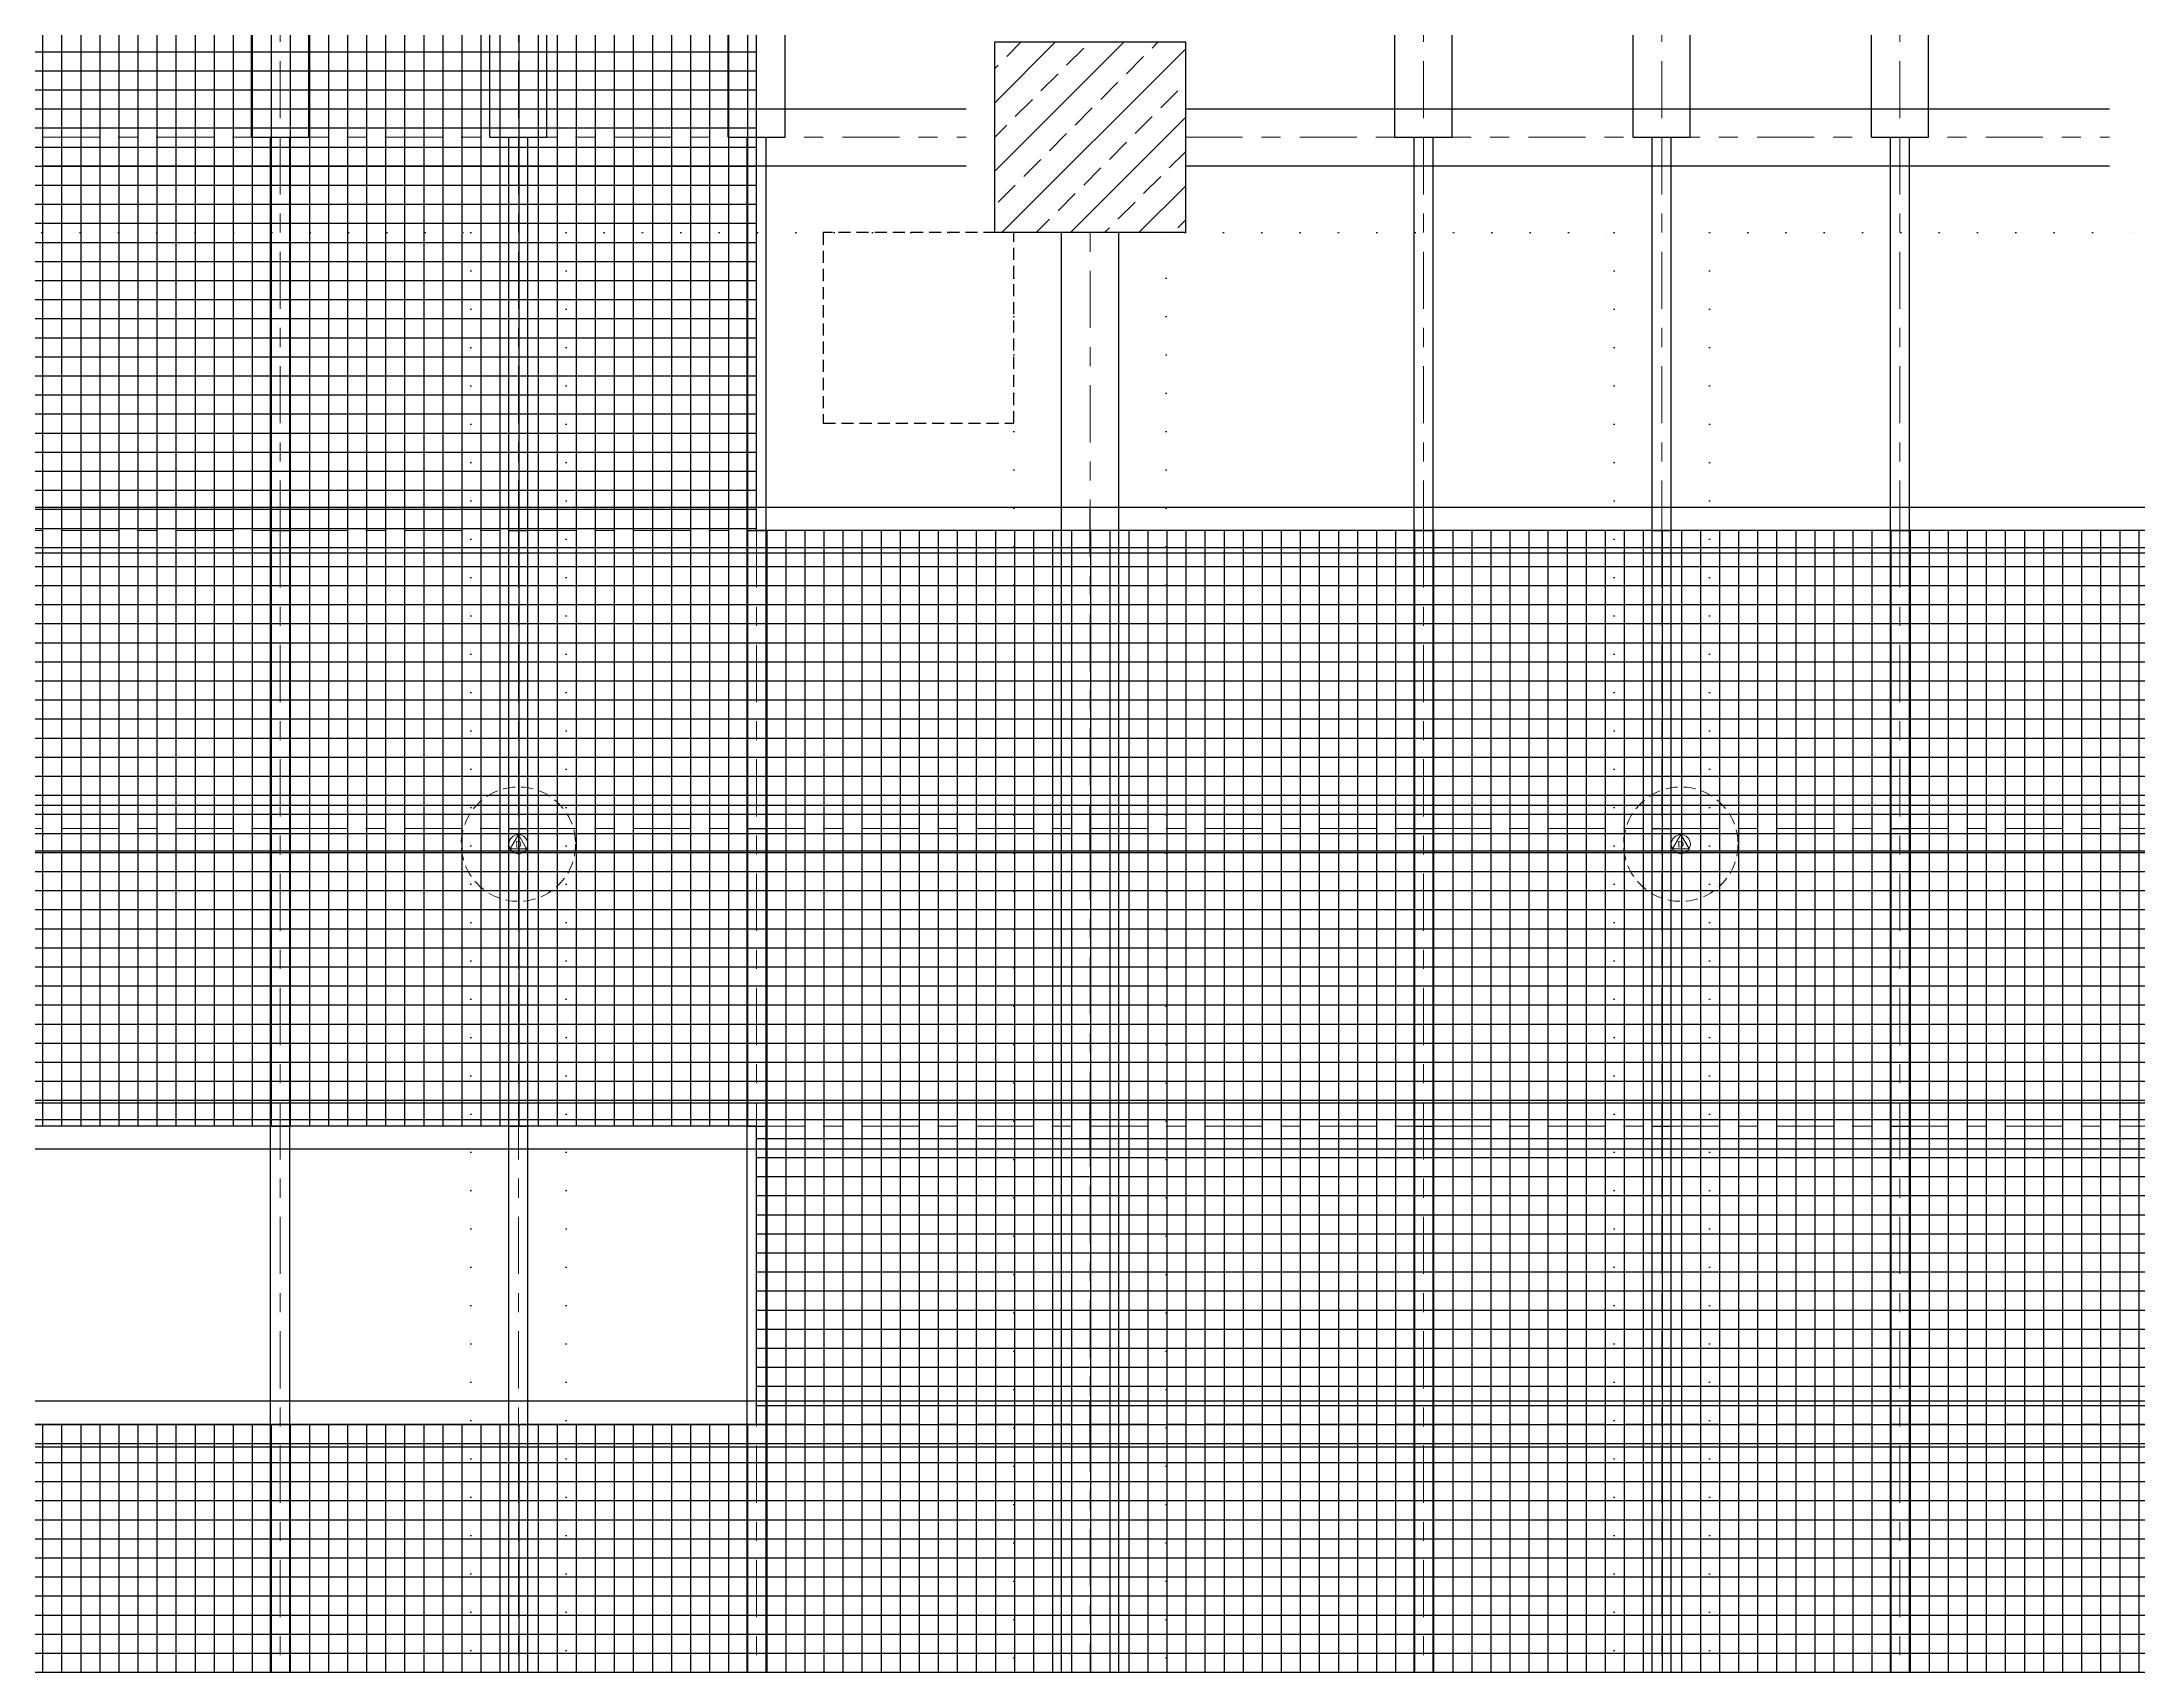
# Model space of a CAD drawing. Header units: centimetres. Extents: x 405564 to 502064, y 46284 to 60634.
# Drawn here: x 445350 to 446450, y 52681 to 53533 of the extents above; entities that cross this region are included whole.
import ezdxf
from ezdxf.enums import TextEntityAlignment as Align

# ---------------------------------------------------------------- set-up
doc = ezdxf.new("R2010")
doc.units = ezdxf.units.CM
for name, pattern in [('ACAD_ISO07W100', [3, 0, -3]), ('DASHED2', [9.525, 6.35, -3.175]), ('DOT', [0.25, 0, -0.25]), ('HIDDEN', [9.525, 6.35, -3.175]), ('XKITLINE03', [6, 3, -1, 1, -1])]:
    doc.linetypes.add(name, pattern=pattern)
doc.layers.get('0').update_dxf_attribs({"color": 8, "lineweight": 9})
doc.layers.add('0-KRCN-AYDINLATMA-130426', color=8, linetype='Continuous', lineweight=9)
doc.layers.add('0-KRCN-MİMARİ-220526', color=8, linetype='Continuous', lineweight=9)
for name, color, linetype in [('AS_DOS_SAFT', 8, 'Continuous'), ('AS_DOS_TERAS_UST', 8, 'ACAD_ISO07W100'), ('AS_PRFL_CELIK', 8, 'Continuous'), ('AS_PRFL_CELIK AKS', 8, 'Continuous'), ('AS_PRFL_CELIK PLATFORM IZGARA', 8, 'Continuous'), ('AS_TA_BETONARME', 5, 'Continuous'), ('AS_TA_TARAMA', 8, 'Continuous')]:
    doc.layers.add(name, color=color, linetype=linetype)
doc.styles.add('2', font='arial.ttf', dxfattribs={"width": 0.9, "height": 200})

# ---------------------------------------------------------------- blocks, each defined once
blk = doc.blocks.new('KD')
at = {"layer": '0-KRCN-AYDINLATMA-130426'}
for p, q in [((0, 5), (-4.3, -2.5)), ((4.3, -2.5), (0, 5)), ((4.3, -2.5), (-4.3, -2.5))]:
    blk.add_line(p, q, dxfattribs=at)
at = {"layer": '0-KRCN-AYDINLATMA-130426', "linetype": 'HIDDEN'}
blk.add_circle((0, 0), 30, dxfattribs=at)
at = {"layer": '0-KRCN-AYDINLATMA-130426'}
blk.add_circle((0, 0), 5, dxfattribs=at)
at = {"layer": '0-KRCN-AYDINLATMA-130426', "style": '2'}
blk.add_text('D', height=3.36, dxfattribs=at).set_placement((0, 0), align=Align.MIDDLE_CENTER)
blk = doc.blocks.new('G$C27E741DA')
at = {"layer": '0-KRCN-AYDINLATMA-130426'}
for p in [(7535.7, 5977.8), (8145.7, 5977.8)]:
    blk.add_blockref('KD', p, dxfattribs=at)
blk = doc.blocks.new('PLATFORM IZGARASI VE KEDI YOLU YERLESIMI')
at = {"layer": 'AS_PRFL_CELIK PLATFORM IZGARA', "transparency": 33554687}
h = blk.add_hatch(dxfattribs=at)
h.set_pattern_fill('_USER', color=256, scale=10, double=1, pattern_type=0)
h.set_pattern_definition([(0, (-443149.746, -56832.563), (0, 10), []), (90, (-443149.746, -56832.563), (-10, 6e-16), [])])
h.paths.add_polyline_path([(1550, -2400), (1500, -2400), (1500, -2100), (1290, -2100), (1290, -1940), (720, -1940), (720, -2100), (1155, -2100), (1155, -2350), (50, -2350), (50, -4025), (220, -4025), (220, -4690), (900, -4690), (900, -4650), (1000, -4650), (1000, -4690), (1500, -4690), (1500, -4650), (1600, -4650), (1600, -4690), (2100, -4690), (2100, -4650), (2200, -4650), (2200, -4690), (2700, -4690), (2700, -4650), (2800, -4650), (2800, -4690), (3300, -4690), (3300, -4650), (3400, -4650), (3400, -4690), (3775, -4690), (3775, -4337.5), (3950, -4337.5), (3950, -4025), (3775, -4025), (3775, -3556.2), (3650, -3556.2), (2575, -3556.2), (2575, -3000), (2150, -3000), (2150, -2400), (2100, -2400), (2100, -2350), (1850, -2350), (1850, -2850), (1550, -2850)])
h.paths.add_polyline_path([(900, -3300), (1000, -3300), (1000, -3400), (900, -3400)], flags=16)
h.paths.add_polyline_path([(1500, -3300), (1600, -3300), (1600, -3400), (1500, -3400)], flags=16)
h.paths.add_polyline_path([(1550, -3556.2), (1850, -3556.2), (1850, -3868.7), (1550, -3868.7)], flags=16)
h.paths.add_polyline_path([(1975, -3150), (2150, -3150), (2150, -3300), (2100, -3300), (2100, -3350), (1975, -3350)], flags=16)
h.paths.add_polyline_path([(2150, -3868.7), (2575, -3868.7), (2575, -4025), (2150, -4025)], flags=16)
at = {"layer": 'AS_PRFL_CELIK PLATFORM IZGARA'}
blk.add_lwpolyline([(2200, -4690), (2700, -4690), (2700, -4650), (2800, -4650), (2800, -4690), (3300, -4690), (3300, -4650), (3400, -4650), (3400, -4690), (3775, -4690), (3775, -4337.5), (3950, -4337.5), (3950, -4025), (3775, -4025), (3775, -3556.2), (2575, -3556.2), (2575, -3000), (2150, -3000)], dxfattribs=at)
blk.add_lwpolyline([(2575, -3868.7), (2150, -3868.7), (2150, -4025), (2575, -4025)], close=True, dxfattribs=at)
blk = doc.blocks.new('A$C48c69b65')
at = {"layer": 'AS_PRFL_CELIK'}
for p, q in [((2310, -3350), (2310, -2350)), ((2340, -3350), (2340, -2350)), ((2435, -3350), (2435, -2350)), ((2465, -3350), (2465, -2350)), ((2560, -3350), (2560, -2350)), ((2590, -3350), (2590, -2350)), ((2910, -3350), (2910, -2350)), ((2940, -3350), (2940, -2350)), ((3035, -3350), (3035, -2350)), ((3065, -3350), (3065, -2350)), ((3160, -3350), (3160, -2350)), ((3190, -3350), (3190, -2350)), ((2200, -3335), (2685, -3335)), ((2800, -3335), (3285, -3335)), ((2310, -3350), (2340, -3350)), ((2320, -3556.2), (2320, -3350)), ((2320, -3350), (2330, -3350)), ((2330, -3556.2), (2330, -3350)), ((2435, -3350), (2465, -3350)), ((2445, -3556.2), (2445, -3350)), ((2445, -3350), (2455, -3350)), ((2455, -3556.2), (2455, -3350)), ((2560, -3350), (2590, -3350)), ((2570, -3556.2), (2570, -3350)), ((2570, -3350), (2580, -3350)), ((2580, -3556.2), (2580, -3350)), ((2910, -3350), (2940, -3350)), ((2920, -3556.2), (2920, -3350)), ((2920, -3350), (2930, -3350)), ((2930, -3556.2), (2930, -3350)), ((3035, -3350), (3065, -3350)), ((3045, -3556.2), (3045, -3350)), ((3045, -3350), (3055, -3350)), ((3055, -3556.2), (3055, -3350)), ((3160, -3350), (3190, -3350)), ((3170, -3556.2), (3170, -3350)), ((3170, -3350), (3180, -3350)), ((3180, -3556.2), (3180, -3350)), ((2200, -3365), (2685, -3365)), ((2800, -3365), (3285, -3365)), ((2735, -4650), (2735, -3400)), ((2765, -3400), (2765, -4650)), ((7535, -3544.2), (950, -3544.2)), ((2750, -3568.2), (2750, -3544.2)), ((2320, -3556.2), (2330, -3556.2)), ((2320, -3556.2), (2330, -3556.2)), ((2320, -4493.7), (2320, -3556.2)), ((2330, -4493.7), (2330, -3556.2)), ((2445, -3556.2), (2455, -3556.2)), ((2445, -3556.2), (2455, -3556.2)), ((2445, -4493.7), (2445, -3556.2)), ((2455, -4493.7), (2455, -3556.2)), ((2570, -3556.2), (2580, -3556.2)), ((2570, -3556.2), (2580, -3556.2)), ((2570, -4493.7), (2570, -3556.2)), ((2580, -4493.7), (2580, -3556.2)), ((2920, -4493.7), (2920, -3556.2)), ((2920, -3556.2), (2930, -3556.2)), ((2920, -3556.2), (2930, -3556.2)), ((2930, -4493.7), (2930, -3556.2)), ((3045, -4493.7), (3045, -3556.2)), ((3045, -3556.2), (3055, -3556.2)), ((3045, -3556.2), (3055, -3556.2)), ((3055, -4493.7), (3055, -3556.2)), ((3170, -4493.7), (3170, -3556.2)), ((3170, -3556.2), (3180, -3556.2)), ((3170, -3556.2), (3180, -3556.2)), ((3180, -4493.7), (3180, -3556.2)), ((7535, -3568.2), (950, -3568.2)), ((7535, -3700.5), (950, -3700.5)), ((2750, -3724.5), (2750, -3700.5)), ((2320, -3712.5), (2330, -3712.5)), ((2445, -3712.5), (2455, -3712.5)), ((2570, -3712.5), (2580, -3712.5)), ((2920, -3712.5), (2930, -3712.5)), ((3045, -3712.5), (3055, -3712.5)), ((3170, -3712.5), (3180, -3712.5)), ((7535, -3724.5), (950, -3724.5)), ((7535, -3856.7), (950, -3856.7)), ((2750, -3880.7), (2750, -3856.7)), ((2320, -3868.7), (2330, -3868.7)), ((2445, -3868.7), (2455, -3868.7)), ((2570, -3868.7), (2580, -3868.7)), ((2920, -3868.7), (2930, -3868.7)), ((3045, -3868.7), (3055, -3868.7)), ((3170, -3868.7), (3180, -3868.7)), ((7535, -3880.7), (950, -3880.7)), ((7535, -4013), (950, -4013)), ((2750, -4037), (2750, -4013)), ((2320, -4025), (2330, -4025)), ((2445, -4025), (2455, -4025)), ((2570, -4025), (2580, -4025)), ((2920, -4025), (2930, -4025)), ((3045, -4025), (3055, -4025)), ((3170, -4025), (3180, -4025)), ((7535, -4037), (950, -4037))]:
    blk.add_line(p, q, dxfattribs=at)
at = {"layer": 'AS_PRFL_CELIK AKS', "linetype": 'XKITLINE03', "lineweight": 0, "ltscale": 10}
for p, q in [((2325, -2350), (2325, -3350)), ((2450, -2350), (2450, -3350)), ((2575, -2350), (2575, -3350)), ((2925, -2350), (2925, -3350)), ((3050, -2350), (3050, -3350)), ((3175, -2350), (3175, -3350)), ((2200, -3350), (2685, -3350)), ((2325, -3350), (2325, -3556.2)), ((2450, -3350), (2450, -3556.2)), ((2575, -3350), (2575, -3556.2)), ((2800, -3350), (3285, -3350)), ((2925, -3350), (2925, -3556.2)), ((3050, -3350), (3050, -3556.2)), ((3175, -3350), (3175, -3556.2)), ((2750, -4650), (2750, -3400)), ((50, -3556.2), (7535, -3556.2)), ((2325, -3556.2), (2325, -4493.7)), ((2450, -3556.2), (2450, -4493.7)), ((2575, -3556.2), (2575, -4493.7)), ((2925, -3556.2), (2925, -4493.7)), ((3050, -3556.2), (3050, -4493.7)), ((3175, -3556.2), (3175, -4493.7)), ((50, -3712.5), (7535, -3712.5)), ((50, -3868.7), (7535, -3868.7)), ((50, -4025), (7535, -4025))]:
    blk.add_line(p, q, dxfattribs=at)
blk = doc.blocks.new('A$C6A10300A')
at = {"layer": 'AS_PRFL_CELIK'}
blk.add_blockref('PLATFORM IZGARASI VE KEDI YOLU YERLESIMI', (5085.68, -3801.45), dxfattribs=at)
at = {"layer": 'AS_TA_TARAMA'}
h = blk.add_hatch(dxfattribs=at)
h.set_pattern_fill('ANSI33', color=256, scale=4, angle=180)
h.set_pattern_definition([(225, (17560.68, -7819.299), (17.96051, -17.96051), []), (225, (17542.72, -7819.299), (17.96051, -17.96051), [12.7, -6.35])])
h.paths.add_polyline_path([(7785.68, -7101.45), (7885.68, -7101.45), (7885.68, -7201.45), (7785.68, -7201.45)], flags=17)
at = {"layer": 'AS_DOS_SAFT', "linetype": 'DASHED2'}
blk.add_lwpolyline([(7695.68, -7201.45), (7695.68, -7301.45), (7795.68, -7301.45), (7795.68, -7201.45)], close=True, dxfattribs=at)
at = {"layer": 'AS_DOS_TERAS_UST', "linetype": 'DOT', "ltscale": 80}
for p, q in [((7285.68, -7201.45), (7510.68, -7201.45)), ((7510.68, -7201.45), (7510.68, -8471.45)), ((7560.68, -7201.45), (7785.68, -7201.45)), ((7560.68, -7201.45), (7560.68, -8471.45)), ((7795.68, -8451.45), (7795.68, -7201.45)), ((7875.68, -8451.45), (7875.68, -7201.45)), ((7885.68, -7201.45), (8110.68, -7201.45)), ((8110.68, -7201.45), (8110.68, -8471.45)), ((8160.68, -7201.45), (8385.68, -7201.45)), ((8160.68, -7201.45), (8160.68, -8471.45))]:
    blk.add_line(p, q, dxfattribs=at)
at = {"layer": 'AS_TA_BETONARME'}
blk.add_lwpolyline([(7785.68, -7101.45), (7885.68, -7101.45), (7885.68, -7201.45), (7785.68, -7201.45)], close=True, dxfattribs=at)
blk.add_blockref('A$C48c69b65', (5085.68, -3801.45))

msp = doc.modelspace()

# ---------------------------------------------------------------- block references
at = {"layer": '0-KRCN-AYDINLATMA-130426'}
msp.add_blockref('G$C27E741DA', (438064.1, 47134), dxfattribs=at)

# ---------------------------------------------------------------- next in the draw order: block references
at = {"layer": '0-KRCN-MİMARİ-220526'}
msp.add_blockref('A$C6A10300A', (438064.1, 60634), dxfattribs=at)

doc.saveas('drawing.dxf')
